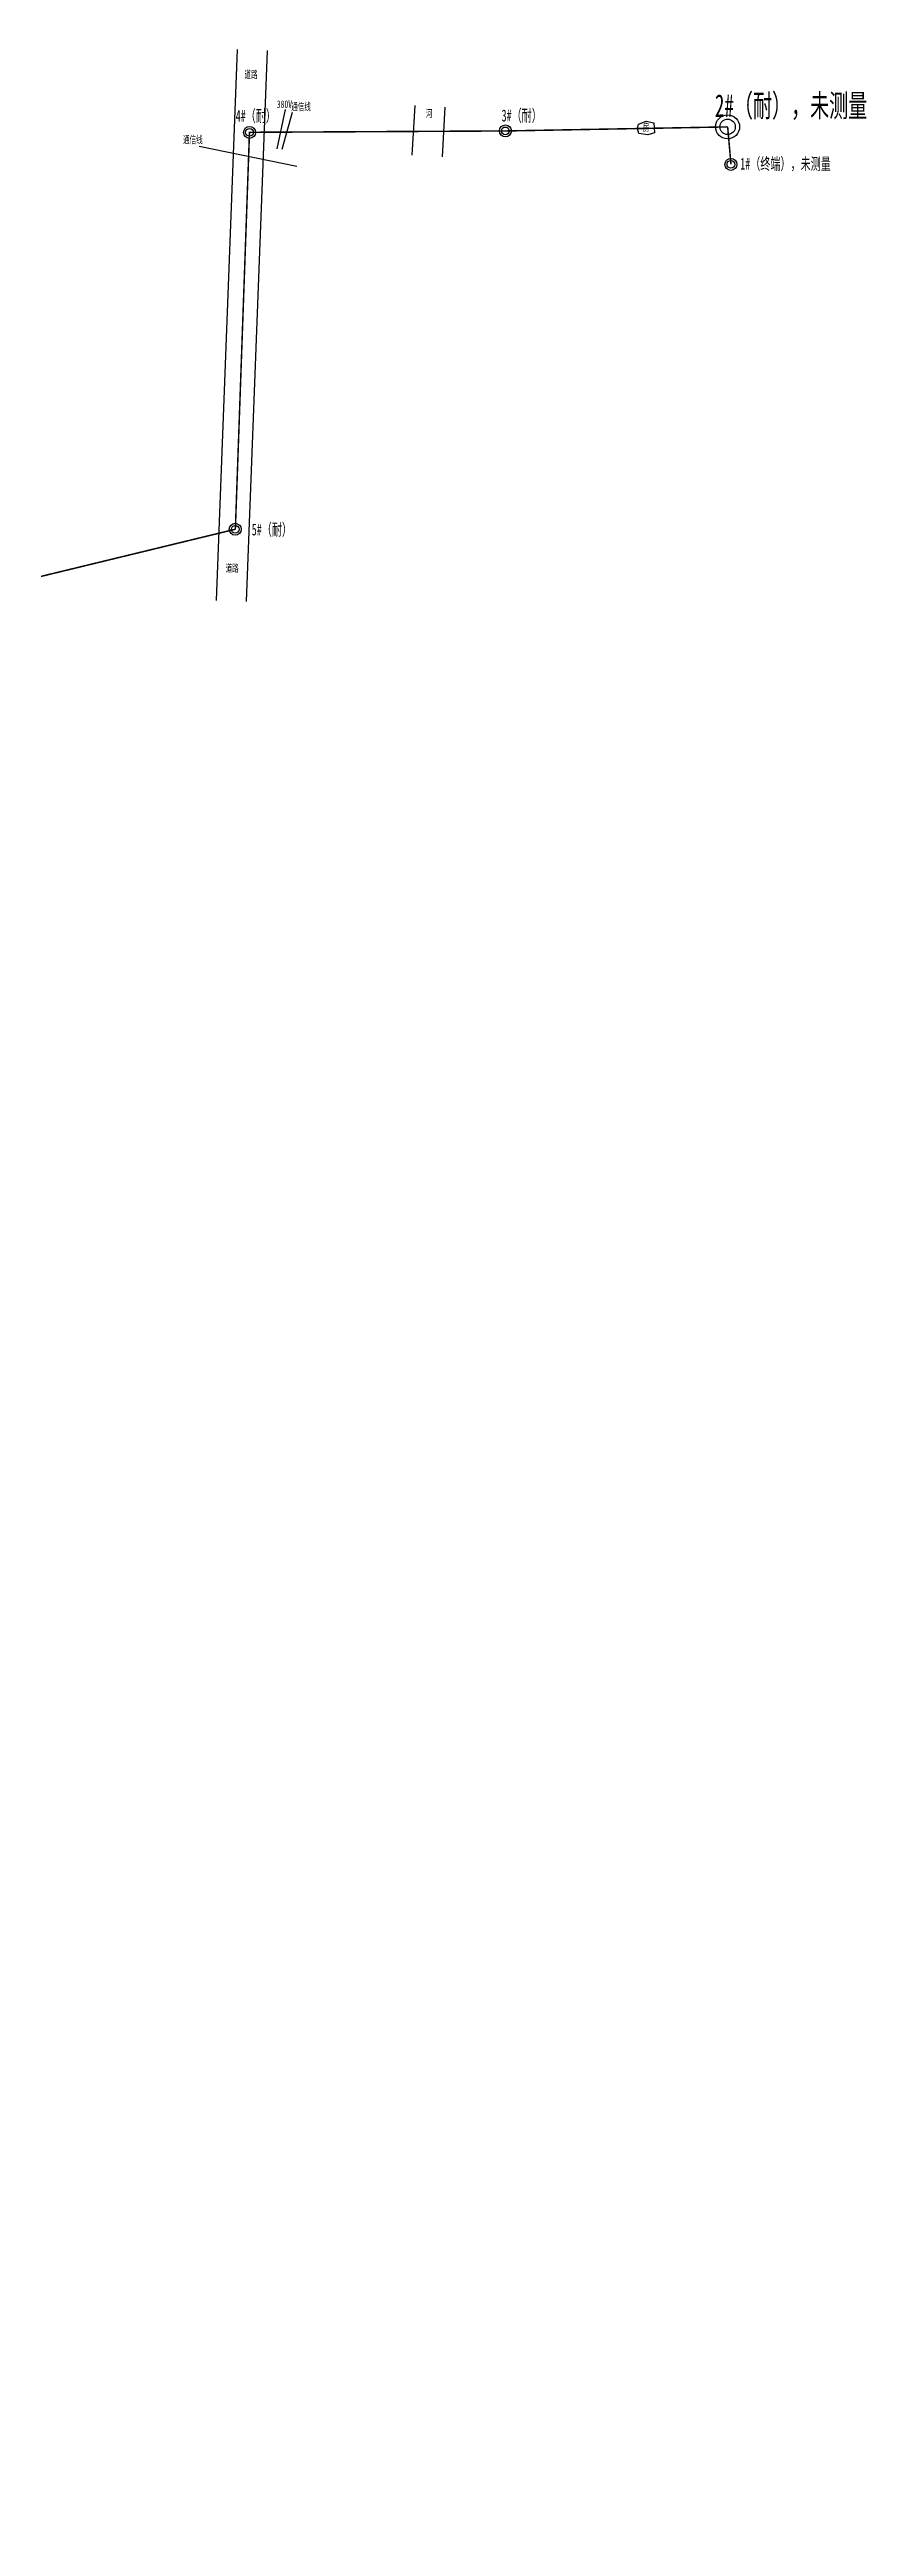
# Model space of a CAD drawing. Header units: inches. Extents: x 14633 to 228805, y -943 to 210487.
# Drawn here: x 213799 to 214342, y 208838 to 210487 of the extents above; entities that cross this region are included whole.
import ezdxf

# ---------------------------------------------------------------- set-up
doc = ezdxf.new("R2010")
doc.units = ezdxf.units.IN
doc.header["$LTSCALE"] = 10
doc.header["$MEASUREMENT"] = 0
doc.styles.add('GTF_XW', font='', dxfattribs={"width": 0.85})
doc.styles.get('GTF_XW').set_extended_font_data('SimSun')

# ---------------------------------------------------------------- blocks, each defined once
blk = doc.blocks.new('24527574')
for radius in [3.99, 2.57]:
    blk.add_circle((18272.73, 5492.76), radius)

msp = doc.modelspace()

# ---------------------------------------------------------------- linework, layer by layer
for p, q in [((213923.6, 210487.4), (213909.7, 210120.6)), ((213943.6, 210486.7), (213929.7, 210119.8)), ((213950.2, 210421.3), (213955.8, 210447.5)), ((214040.2, 210417.1), (214042, 210450.1)), ((214060.2, 210416), (214062, 210449)), ((213953.5, 210421.1), (213960.5, 210445.8)), ((214190.1, 210434.8, 0.1), (214190.7, 210437.8, 0.1)), ((214191, 210431.5, 0.1), (214190.1, 210434.8, 0.1)), ((214190.7, 210437.8, 0.1), (214195.9, 210439.7, 0.1)), ((214197, 210430.7, 0.1), (214191, 210431.5, 0.1)), ((214195.9, 210439.7, 0.1), (214200.9, 210438.6, 0.1)), ((214201.4, 210431.9, 0.1), (214197, 210430.7, 0.1)), ((214200.9, 210438.6, 0.1), (214201.4, 210431.9, 0.1)), ((213898.2, 210423.1), (213963.3, 210409.7))]:
    msp.add_line(p, q)
at = {"const_width": 1, "elevation": 0.1}
for points in [[(213922.4, 210168), (213931.8, 210432.3), (214102.1, 210433.2)], [(214102.1, 210433.2), (214190.1, 210434.8)], [(214250.1, 210435.9), (214190.1, 210434.8)], [(214250.1, 210435.9), (214252.3, 210411)], [(213922.4, 210168), (213724.7, 210120), (213610.2, 210092.8), (213415.1, 210048.4), (213191.2, 209992.6), (212986.6, 209944.2), (212834.1, 209792.9), (212680.8, 209638.3), (212371.5, 209329.5), (212256.4, 209213.1), (212165.9, 209056.4), (212066, 209102.9), (211909.8, 209021.3), (211692.3, 208987.2), (211482, 208950.2), (211271.3, 208913.9), (211059.1, 208876.8), (210843.2, 208838.6), (210620.1, 208846.7)]]:
    msp.add_lwpolyline(points, dxfattribs=at)

# ---------------------------------------------------------------- block references
for p in [(195659.1, 204939.5, 1.2), (195829.4, 204940.5, 3.1), (195979.5, 204918.2, 3.1), (195649.6, 204675.2, 0.1)]:
    msp.add_blockref('24527574', p)
at = {"xscale": 2, "yscale": 2, "zscale": 2}
msp.add_blockref('24527574', (177704.6, 199450.4, 6), dxfattribs=at)

# ---------------------------------------------------------------- texts
at = {"color": 0, "style": 'GTF_XW', "width": 0.62}
for s, height, p in [('道路', 5, (213928.5, 210468.3)), ('4#（耐）', 7.92, (213922.6, 210439.3)), ('380V', 5, (213950, 210448.5)), ('通信线', 5, (213959.6, 210446.8)), ('河', 5, (214049.2, 210442.3)), ('3#（耐）', 7.92, (214099.6, 210439.5)), ('2#（耐），未测量', 15, (214241.6, 210442.6)), ('房', 5, (214193.7, 210433.1)), ('通信线', 5, (213887.6, 210424.9)), ('1#（终端），未测量', 7.92, (214258.5, 210407.4)), ('5#（耐）', 7.92, (213933.3, 210163.9)), ('道路', 5, (213915.9, 210139.6))]:
    msp.add_text(s, height=height, dxfattribs=at).set_placement(p)

doc.saveas('drawing.dxf')
